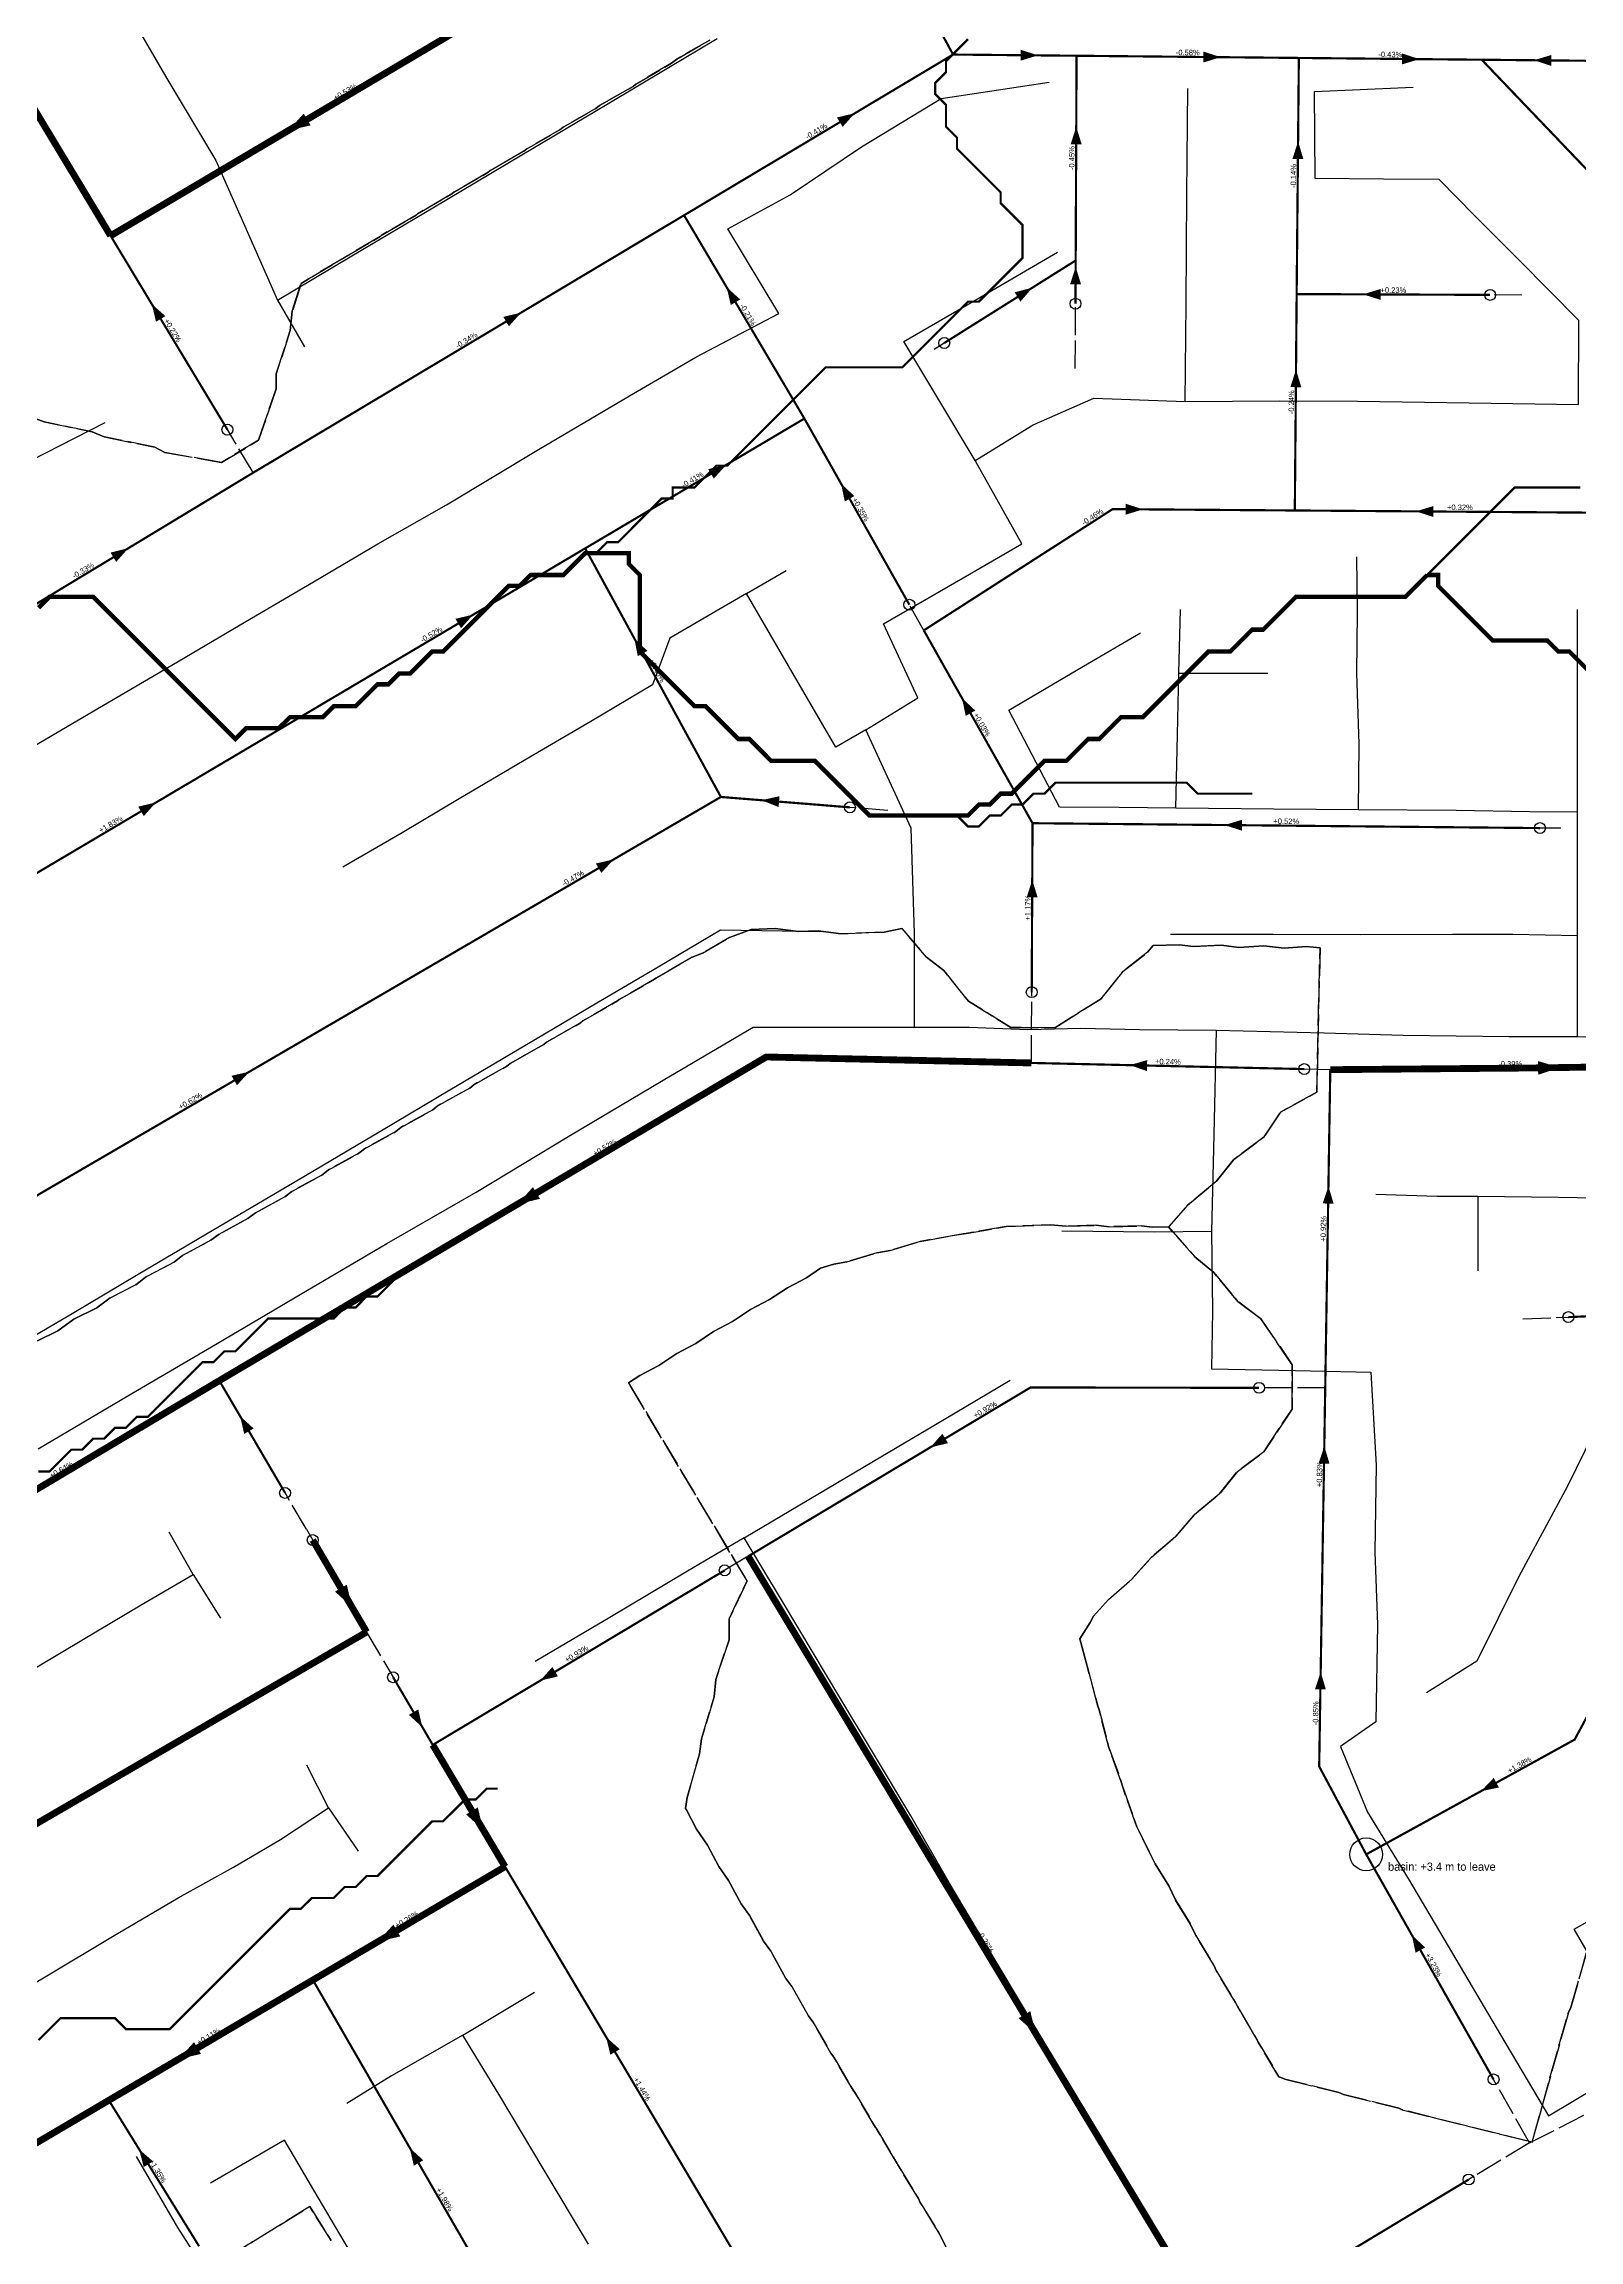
# Model space of a CAD drawing. Header units: metres. Extents: x 442821 to 452274, y 2561971 to 2571293.
# Drawn here: x 446321 to 446883, y 2566347 to 2567151 of the extents above; entities that cross this region are included whole.
import ezdxf
from ezdxf.enums import TextEntityAlignment as Align

# ---------------------------------------------------------------- set-up
doc = ezdxf.new("R2010")
doc.units = ezdxf.units.M
doc.header["$LTSCALE"] = 8
doc.linetypes.add('DASHDOT', pattern=[3.556, 2.54, -0.508, 0, -0.508])
doc.linetypes.add('DASHED', pattern=[1.524, 1.27, -0.254])
for name, color, linetype in [('A_ARROWS', 7, 'Continuous'), ('A_BASINS', 1, 'Continuous'), ('A_BRANCH', 7, 'Continuous'), ('A_BUILT_2006', 252, 'Continuous'), ('A_CATCHMENTS', 7, 'Continuous'), ('A_GRADIENT', 8, 'Continuous'), ('A_HEAD_GAP', 8, 'Continuous'), ('A_HEADS', 8, 'Continuous'), ('A_LATERAL', 7, 'Continuous'), ('A_STREAMS', 5, 'Continuous'), ('A_SUBMAIN', 7, 'Continuous')]:
    doc.layers.add(name, color=color, linetype=linetype)

msp = doc.modelspace()

# ---------------------------------------------------------------- linework, layer by layer
at = {"layer": 'A_ARROWS', "color": 2}
for points in [[(446685.09, 2567146.48), (446678.68, 2567144.54), (446678.71, 2567148.54)], [(446751.97, 2567145.82), (446745.55, 2567143.88), (446745.59, 2567147.88)], [(446824.65, 2567145.11), (446818.23, 2567143.17), (446818.27, 2567147.17)], [(446866.5, 2567144.7), (446872.92, 2567146.63), (446872.88, 2567142.63)], [(446618.06, 2567125.31), (446613.59, 2567120.31), (446611.54, 2567123.74)], [(446699.06, 2567120.37), (446701.03, 2567113.97), (446697.03, 2567113.98)], [(446780.22, 2567114.97), (446782.16, 2567108.56), (446778.16, 2567108.59)], [(446571.15, 2567061.64), (446576.13, 2567057.15), (446572.68, 2567055.12)], [(446698.85, 2567069.09), (446700.82, 2567062.68), (446696.82, 2567062.69)], [(446683.02, 2567061.47), (446678.66, 2567056.37), (446676.53, 2567059.76)], [(446804.02, 2567059.02), (446810.42, 2567060.99), (446810.41, 2567056.99)], [(446495.97, 2567052.34), (446491.5, 2567047.34), (446489.45, 2567050.77)], [(446779.46, 2567031.44), (446781.41, 2567025.03), (446777.41, 2567025.06)], [(446570.96, 2566996.59), (446566.47, 2566991.61), (446564.43, 2566995.05)], [(446612.99, 2566989.78), (446617.88, 2566985.19), (446614.39, 2566983.22)], [(446723.52, 2566980.33), (446717.11, 2566978.38), (446717.14, 2566982.38)], [(446823.33, 2566979.59), (446829.75, 2566981.54), (446829.72, 2566977.54)], [(446352.26, 2566966.11), (446347.82, 2566961.09), (446345.75, 2566964.51)], [(446478.46, 2566941.81), (446473.97, 2566936.82), (446471.93, 2566940.27)], [(446537.34, 2566933.17), (446542.16, 2566928.51), (446538.65, 2566926.6)], [(446657.23, 2566911.3), (446662.12, 2566906.7), (446658.63, 2566904.74)], [(446362.4, 2566873.07), (446357.91, 2566868.09), (446355.88, 2566871.53)], [(446583.94, 2566873.88), (446590.49, 2566875.36), (446590.16, 2566871.37)], [(446753.32, 2566864.79), (446759.74, 2566866.73), (446759.7, 2566862.73)], [(446529.83, 2566852.22), (446525.31, 2566847.27), (446523.3, 2566850.72)], [(446682.96, 2566844.73), (446684.93, 2566838.32), (446680.93, 2566838.34)], [(446396.54, 2566774.52), (446392.01, 2566769.57), (446390, 2566773.03)], [(446876.03, 2566776.04), (446868.07, 2566773.42), (446867.99, 2566778.42)], [(446791.32, 2566732.67), (446793.22, 2566726.24), (446789.22, 2566726.3)], [(446789.81, 2566637.5), (446791.71, 2566631.07), (446787.71, 2566631.14)], [(446788.49, 2566554.86), (446790.39, 2566548.43), (446786.39, 2566548.49)], [(446847.14, 2566511.21), (446851.78, 2566516.05), (446853.72, 2566512.55)], [(446821.81, 2566458.62), (446826.7, 2566454.03), (446823.22, 2566452.06)]]:
    msp.add_solid(points, dxfattribs=at)
at = {"layer": 'A_ARROWS', "color": 1}
for points in [[(446410.79, 2567118.96), (446416.4, 2567125.18), (446418.95, 2567120.88)], [(446360.8, 2567055.5), (446365.82, 2567051.05), (446362.39, 2567048.99)], [(446718.58, 2566776.92), (446725.02, 2566778.77), (446724.93, 2566774.77)], [(446494.68, 2566726.06), (446500.29, 2566732.29), (446502.84, 2566727.99)], [(446393.14, 2566648.47), (446398.1, 2566643.96), (446394.65, 2566641.94)], [(446434.07, 2566578.61), (446427.87, 2566584.25), (446432.18, 2566586.77)], [(446502.92, 2566551.65), (446507.39, 2566556.65), (446509.44, 2566553.22)], [(446459.84, 2566534.6), (446454.88, 2566539.12), (446458.33, 2566541.14)], [(446482.05, 2566497.1), (446475.82, 2566502.7), (446480.12, 2566505.26)], [(446443.59, 2566456.15), (446449.21, 2566462.37), (446451.75, 2566458.06)], [(446370.67, 2566413.15), (446376.29, 2566419.37), (446378.83, 2566415.06)], [(446527.05, 2566421.26), (446532.04, 2566416.78), (446528.6, 2566414.74)], [(446356.22, 2566380.12), (446361.29, 2566375.73), (446357.88, 2566373.63)], [(446455.23, 2566380.67), (446460.16, 2566376.13), (446456.69, 2566374.13)]]:
    msp.add_solid(points, dxfattribs=at)
at = {"layer": 'A_ARROWS', "color": 3}
for points in [[(446645.62, 2566637), (446650.09, 2566642), (446652.14, 2566638.57)], [(446684.22, 2566422.55), (446677.96, 2566428.11), (446682.24, 2566430.69)]]:
    msp.add_solid(points, dxfattribs=at)
at = {"layer": 'A_BASINS', "color": 1}
msp.add_circle((446805.15, 2566488.08), 6, dxfattribs=at)
at = {"layer": 'A_BRANCH', "color": 2, "linetype": 'DASHED', "const_width": 0.8}
for points in [[(446905.14, 2567144.32), (446847.41, 2567144.88)], [(446638, 2566945.42), (446599.6, 2567013.55)], [(446899.79, 2566979.03), (446779.03, 2566979.92)]]:
    msp.add_lwpolyline(points, dxfattribs=at)
at = {"layer": 'A_BRANCH', "color": 1, "linetype": 'DASHED', "const_width": 0.8}
for points in [[(446388.51, 2567009.5), (446345.77, 2567080.46)], [(446782.47, 2566775.48), (446682.65, 2566777.73)]]:
    msp.add_lwpolyline(points, dxfattribs=at)
at = {"layer": 'A_BRANCH', "color": 2, "const_width": 0.8}
for points in [[(446682.77, 2566803.62), (446683.06, 2566865.47)], [(446901.75, 2566567.76), (446881.39, 2566530.08), (446805.15, 2566488.08)], [(446851.73, 2566405.73), (446805.15, 2566488.08)]]:
    msp.add_lwpolyline(points, dxfattribs=at)
at = {"layer": 'A_BRANCH', "color": 1, "const_width": 0.8}
for points in [[(446409.6, 2566620.38), (446385.54, 2566661.45)], [(446570.45, 2566592.04), (446463.63, 2566528.15)], [(446449.12, 2566552.92), (446463.63, 2566528.15)], [(446587.62, 2566319.2), (446490.08, 2566483.57)], [(446378.13, 2566344.68), (446345.12, 2566398.08)]]:
    msp.add_lwpolyline(points, dxfattribs=at)
at = {"layer": 'A_BRANCH', "color": 3, "const_width": 0.8}
msp.add_lwpolyline([(446765.94, 2566658.82), (446682.32, 2566658.95), (446579.03, 2566597.17)], dxfattribs=at)
at = {"layer": 'A_BUILT_2006', "color": 252}
for points in [[(446350.7, 2567164.88), (446366.38, 2567138.05)], [(446549.32, 2567141.73), (446567.68, 2567152.66)], [(446366.38, 2567138.05), (446384.22, 2567107.97)], [(446527.39, 2567128.67), (446549.32, 2567141.73)], [(446649.64, 2567130.74), (446689.1, 2567136.73)], [(446739.58, 2567095.64), (446739.94, 2567134.36)], [(446786.19, 2567133.2), (446822.37, 2567134.84)], [(446496.23, 2567110.12), (446527.39, 2567128.67)], [(446620.54, 2567113.05), (446649.64, 2567130.74)], [(446786.47, 2567101.36), (446786.19, 2567133.2)], [(446463.7, 2567090.74), (446496.23, 2567110.12)], [(446594.45, 2567095.41), (446620.54, 2567113.05)], [(446384.22, 2567107.97), (446406.84, 2567056.89)], [(446571.64, 2567083.01), (446594.45, 2567095.41)], [(446739.29, 2567055.69), (446739.58, 2567095.64)], [(446811.53, 2567101.17), (446786.47, 2567101.36)], [(446831.83, 2567101.01), (446811.53, 2567101.17)], [(446844.84, 2567087.77), (446831.83, 2567101.01)], [(446434.06, 2567073.1), (446463.7, 2567090.74)], [(446861.07, 2567071.51), (446844.84, 2567087.77)], [(446590.2, 2567052.06), (446571.64, 2567083.01)], [(446406.84, 2567056.89), (446434.06, 2567073.1)], [(446663.73, 2567057.87), (446692.19, 2567074.43)], [(446882.94, 2567049.45), (446861.07, 2567071.51)], [(446406.84, 2567056.89), (446416.73, 2567039.76)], [(446636.03, 2567041.76), (446663.73, 2567057.87)], [(446738.89, 2567019.8), (446739.29, 2567055.69)], [(446559.83, 2567036.05), (446590.2, 2567052.06)], [(446882.83, 2567018.66), (446882.94, 2567049.45)], [(446648.78, 2567020.45), (446636.03, 2567041.76)], [(446535.67, 2567021.84), (446559.83, 2567036.05)], [(446502.26, 2567002.19), (446535.67, 2567021.84)], [(446662.09, 2566998.23), (446648.78, 2567020.45)], [(446683.3, 2567011.27), (446705.53, 2567020.99)], [(446705.53, 2567020.99), (446738.89, 2567019.8)], [(446738.89, 2567019.8), (446773.6, 2567020.1)], [(446773.6, 2567020.1), (446801.9, 2567019.92)], [(446801.9, 2567019.92), (446842.86, 2567019.29)], [(446842.86, 2567019.29), (446882.83, 2567018.66)], [(446311.15, 2566995.35), (446343.79, 2567012.15)], [(446662.09, 2566998.23), (446683.3, 2567011.27)], [(446468.67, 2566982), (446502.26, 2567002.19)], [(446679.19, 2566967.67), (446662.09, 2566998.23)], [(446443.54, 2566967.66), (446468.67, 2566982)], [(446419.94, 2566953.79), (446443.54, 2566967.66)], [(446657.73, 2566955.27), (446679.19, 2566967.67)], [(446578.45, 2566949.52), (446592.91, 2566957.95)], [(446801.93, 2566942.58), (446801.74, 2566963)], [(446395.22, 2566939.25), (446419.94, 2566953.79)], [(446578.45, 2566949.52), (446550.34, 2566933.13)], [(446596.01, 2566919.28), (446578.45, 2566949.52)], [(446628.51, 2566938.49), (446657.73, 2566955.27)], [(446736.64, 2566920.33), (446737.21, 2566943.71)], [(446801.69, 2566920.33), (446801.93, 2566942.58)], [(446882.5, 2566908.16), (446882.47, 2566943.72)], [(446368.14, 2566923.33), (446395.22, 2566939.25)], [(446550.34, 2566933.13), (446544.07, 2566916.05)], [(446641.16, 2566911.4), (446628.51, 2566938.49)], [(446701.74, 2566922.99), (446722.51, 2566935.2)], [(446343.19, 2566908.66), (446368.14, 2566923.33)], [(446611.08, 2566893.33), (446596.01, 2566919.28)], [(446674.34, 2566906.79), (446701.74, 2566922.99)], [(446736.14, 2566897.89), (446736.64, 2566920.33)], [(446736.64, 2566920.33), (446769.12, 2566920.33)], [(446802.6, 2566894.36), (446801.69, 2566920.33)], [(446544.07, 2566916.05), (446521.44, 2566902.74)], [(446622.13, 2566899.67), (446641.16, 2566911.4)], [(446313.94, 2566891.46), (446343.19, 2566908.66)], [(446521.44, 2566902.74), (446499.16, 2566889.63)], [(446692.96, 2566871.28), (446674.34, 2566906.79)], [(446882.47, 2566869.51), (446882.5, 2566908.16)], [(446622.13, 2566899.67), (446611.08, 2566893.33)], [(446638.69, 2566863.7), (446622.13, 2566899.67)], [(446735.52, 2566871), (446736.14, 2566897.89)], [(446802.36, 2566870.32), (446802.6, 2566894.36)], [(446499.16, 2566889.63), (446473.31, 2566874.43)], [(446473.31, 2566874.43), (446452.38, 2566861.91)], [(446714.79, 2566871.21), (446692.96, 2566871.28)], [(446735.52, 2566871), (446714.79, 2566871.21)], [(446771.35, 2566870.63), (446735.52, 2566871)], [(446802.36, 2566870.32), (446771.35, 2566870.63)], [(446838.1, 2566870.14), (446802.36, 2566870.32)], [(446865, 2566869.69), (446838.1, 2566870.14)], [(446882.47, 2566869.51), (446865, 2566869.69)], [(446882.47, 2566848.24), (446882.47, 2566869.51)], [(446452.38, 2566861.91), (446430.68, 2566849.34)], [(446639.94, 2566825.27), (446638.69, 2566863.7)], [(446882.48, 2566824.2), (446882.47, 2566848.24)], [(446546.04, 2566812.89), (446568.91, 2566826.41)], [(446568.91, 2566826.41), (446606.53, 2566825.81)], [(446639.94, 2566790.79), (446639.94, 2566825.27)], [(446771.11, 2566824.7), (446733.54, 2566824.76)], [(446803.06, 2566824.63), (446771.11, 2566824.7)], [(446836.74, 2566824.76), (446803.06, 2566824.63)], [(446858.79, 2566824.76), (446836.74, 2566824.76)], [(446882.48, 2566824.2), (446858.79, 2566824.76)], [(446882.47, 2566787.43), (446882.48, 2566824.2)], [(446523.71, 2566799.67), (446546.04, 2566812.89)], [(446495.29, 2566782.86), (446523.71, 2566799.67)], [(446547.91, 2566771.42), (446580.8, 2566790.79)], [(446580.8, 2566790.79), (446610.14, 2566790.85)], [(446610.14, 2566790.85), (446639.94, 2566790.79)], [(446639.94, 2566790.79), (446659.93, 2566790.79)], [(446659.93, 2566790.79), (446681.35, 2566789.97)], [(446681.35, 2566789.97), (446700.7, 2566790.5)], [(446700.7, 2566790.5), (446722.21, 2566790.02)], [(446722.21, 2566790.02), (446750.22, 2566789.74)], [(446750.22, 2566789.74), (446749.38, 2566751.4)], [(446750.22, 2566789.74), (446789.81, 2566788.7)], [(446789.81, 2566788.7), (446818.65, 2566787.89)], [(446469.91, 2566767.84), (446495.29, 2566782.86)], [(446818.65, 2566787.89), (446857.42, 2566787.43)], [(446857.42, 2566787.43), (446882.47, 2566787.43)], [(446882.47, 2566787.43), (446915.63, 2566786.09)], [(446444.92, 2566753.06), (446469.91, 2566767.84)], [(446513.36, 2566750.93), (446547.91, 2566771.42)], [(446417.07, 2566736.58), (446444.92, 2566753.06)], [(446479.5, 2566730.39), (446513.36, 2566750.93)], [(446749.38, 2566751.4), (446748.6, 2566716.05)], [(446388.32, 2566719.57), (446417.07, 2566736.58)], [(446446.78, 2566711.61), (446479.5, 2566730.39)], [(446831.09, 2566728.89), (446808.69, 2566729.55)], [(446846.04, 2566728.9), (446831.09, 2566728.89)], [(446846.04, 2566728.9), (446845.97, 2566701.7)], [(446875.38, 2566728.49), (446846.04, 2566728.9)], [(446896.08, 2566728.16), (446875.38, 2566728.49)], [(446355.89, 2566700.38), (446388.32, 2566719.57)], [(446727.75, 2566715.78), (446693.75, 2566716.2)], [(446748.6, 2566716.05), (446727.75, 2566715.78)], [(446748.6, 2566716.05), (446748.87, 2566687.05)], [(446415.76, 2566693.34), (446446.78, 2566711.61)], [(446331.66, 2566686.05), (446355.89, 2566700.38)], [(446384.81, 2566675.11), (446415.76, 2566693.34)], [(446308.69, 2566672.46), (446331.66, 2566686.05)], [(446748.87, 2566687.05), (446748.56, 2566665.74)], [(446352.12, 2566655.87), (446384.81, 2566675.11)], [(446650.83, 2566647.36), (446674.84, 2566661.58)], [(446748.56, 2566665.74), (446779.33, 2566665.13)], [(446779.33, 2566665.13), (446806.89, 2566664.59)], [(446806.89, 2566664.59), (446808.75, 2566630.57)], [(446319.24, 2566636.51), (446352.12, 2566655.87)], [(446894.54, 2566654.9), (446878.84, 2566622.89)], [(446621.54, 2566630), (446650.83, 2566647.36)], [(446601.2, 2566617.95), (446621.54, 2566630)], [(446808.75, 2566630.57), (446808.29, 2566598.72)], [(446878.84, 2566622.89), (446860.94, 2566589.79)], [(446577.54, 2566603.93), (446601.2, 2566617.95)], [(446376.03, 2566590.55), (446367.2, 2566605.98)], [(446577.54, 2566603.93), (446556.86, 2566591.68)], [(446591.19, 2566581.18), (446577.54, 2566603.93)], [(446808.29, 2566598.72), (446809.25, 2566572.17)], [(446356.96, 2566579.36), (446376.03, 2566590.55)], [(446376.03, 2566590.55), (446385.97, 2566574.48)], [(446556.86, 2566591.68), (446528.4, 2566574.81)], [(446860.94, 2566589.79), (446845.64, 2566558.82)], [(446335.24, 2566566.46), (446356.96, 2566579.36)], [(446603.15, 2566561.25), (446591.19, 2566581.18)], [(446528.4, 2566574.81), (446501.06, 2566558.61)], [(446809.25, 2566572.17), (446808.72, 2566536.54)], [(446303, 2566547.3), (446335.24, 2566566.46)], [(446612.23, 2566546.12), (446603.15, 2566561.25)], [(446845.64, 2566558.82), (446827.18, 2566547.25)], [(446624.52, 2566525.65), (446612.23, 2566546.12)], [(446808.72, 2566536.54), (446795.72, 2566527.57)], [(446638.58, 2566502.22), (446624.52, 2566525.65)], [(446795.72, 2566527.57), (446805.6, 2566503.47)], [(446425.52, 2566505.17), (446417.6, 2566520.77)], [(446407.91, 2566493.54), (446425.52, 2566505.17)], [(446425.52, 2566505.17), (446436.38, 2566489.27)], [(446652.62, 2566477.65), (446638.58, 2566502.22)], [(446805.6, 2566503.47), (446820.83, 2566478.61)], [(446390.7, 2566483.35), (446407.91, 2566493.54)], [(446370.46, 2566472.23), (446390.7, 2566483.35)], [(446665.6, 2566455.76), (446652.62, 2566477.65)], [(446820.83, 2566478.61), (446837.89, 2566449.76)], [(446346.49, 2566457.99), (446370.46, 2566472.23)], [(446881.25, 2566460.68), (446902.56, 2566472.8)], [(446892.47, 2566441.44), (446881.25, 2566460.68)], [(446321.79, 2566443.31), (446346.49, 2566457.99)], [(446683.18, 2566426.26), (446665.6, 2566455.76)], [(446288.04, 2566423.23), (446321.79, 2566443.31)], [(446837.89, 2566449.76), (446854.33, 2566421.98)], [(446474.58, 2566421.92), (446500.82, 2566437.6)], [(446474.58, 2566421.92), (446448.5, 2566407.06)], [(446488.18, 2566399.73), (446474.58, 2566421.92)], [(446702.93, 2566393.03), (446683.18, 2566426.26)], [(446854.33, 2566421.98), (446871.81, 2566392.43)], [(446448.5, 2566407.06), (446432.25, 2566396.93)], [(446871.81, 2566392.43), (446890.65, 2566403.62)], [(446504.08, 2566373.17), (446488.18, 2566399.73)], [(446720.32, 2566363.48), (446702.93, 2566393.03)], [(446409.33, 2566383.49), (446382.35, 2566367.69)], [(446420.09, 2566365.23), (446409.33, 2566383.49)], [(446370.37, 2566351.55), (446355.27, 2566377.45)], [(446520.65, 2566345.47), (446504.08, 2566373.17)], [(446432.79, 2566343.68), (446420.09, 2566365.23)], [(446753.72, 2566307.7), (446720.32, 2566363.48)], [(446385.09, 2566328.46), (446370.37, 2566351.55)]]:
    msp.add_lwpolyline(points, dxfattribs=at)
at = {"layer": 'A_CATCHMENTS', "color": 2, "linetype": 'DASHED'}
for points in [[(446316.19, 2567014.29), (446321.46, 2567012.37), (446339.02, 2567008.7), (446343.45, 2567006.84), (446361.92, 2567003.15), (446365.55, 2567001.14), (446386.4, 2566997.51), (446399.83, 2567005.6), (446406.39, 2567024.44), (446406.39, 2567029.94), (446411.47, 2567045.76), (446412.25, 2567052.81), (446415.44, 2567063.03), (446418.05, 2567064.58), (446418.14, 2567064.66), (446431.2, 2567072.39), (446431.45, 2567072.59), (446444.36, 2567080.2), (446444.76, 2567080.52), (446457.52, 2567088.01), (446458.07, 2567088.45), (446470.67, 2567095.82), (446471.38, 2567096.39), (446483.83, 2567103.63), (446484.68, 2567104.32), (446496.98, 2567111.44), (446497.99, 2567112.25), (446510.14, 2567119.25), (446511.3, 2567120.18), (446523.3, 2567127.06), (446524.61, 2567128.11), (446536.92, 2567135.14), (446537.96, 2567135.98), (446550.96, 2567143.57), (446552.88, 2567145.14), (446564.99, 2567152.03)], [(446885.77, 2566452.16), (446880.02, 2566432), (446879.1, 2566430.27), (446865.82, 2566382.78), (446818.25, 2566394.59), (446817.07, 2566395.18), (446796.81, 2566400.23), (446795.18, 2566400.91), (446775.39, 2566405.86), (446773.3, 2566406.65), (446773.15, 2566406.69), (446765.66, 2566419.4), (446765.28, 2566420.23), (446758.03, 2566432.39), (446757.36, 2566433.86), (446750.41, 2566445.39), (446749.43, 2566447.49), (446742.79, 2566458.39), (446740.76, 2566462.71), (446735.33, 2566471.48), (446732.88, 2566476.61), (446727.88, 2566484.58), (446721.26, 2566498.18), (446716.05, 2566512.63), (446715.55, 2566514.63), (446710.98, 2566527.17), (446707.44, 2566540.96), (446706.94, 2566542.32), (446703.07, 2566557.01), (446702.9, 2566557.47), (446700.34, 2566566.98), (446704.15, 2566572.97), (446705.32, 2566575.27), (446710.9, 2566581.3), (446719.29, 2566588.71), (446726.62, 2566596.84), (446735.32, 2566604.34), (446742.33, 2566612.45), (446751.36, 2566619.89), (446758.05, 2566628.21), (446767.69, 2566635.44), (446778.03, 2566651.07), (446778.06, 2566667.3), (446766.64, 2566684.12), (446758.15, 2566690.44), (446749.44, 2566701.04), (446742.48, 2566706.72), (446732.76, 2566717.72), (446733.02, 2566717.95), (446739.74, 2566725.63), (446750.25, 2566734.32), (446756.76, 2566742.35), (446767.77, 2566750.68), (446773.79, 2566759.74), (446787.05, 2566767.02), (446788.24, 2566819.82), (446783.19, 2566820.32), (446775.15, 2566819.73), (446767.72, 2566820.57), (446758.51, 2566820.01), (446752.25, 2566820.8), (446741.87, 2566820.3), (446736.78, 2566821.01), (446727.21, 2566820.68), (446725.18, 2566818.3), (446716.14, 2566811.19), (446708.15, 2566801.25), (446691.26, 2566790.63), (446675.09, 2566790.71), (446659.61, 2566800.29), (446650.66, 2566811.5), (446644.28, 2566816.45), (446635.3, 2566826.99), (446628.79, 2566825.63), (446613.08, 2566825.01), (446604.68, 2566826.11), (446597.4, 2566825.82), (446588.91, 2566826.92), (446580.09, 2566826.57), (446572.24, 2566823.63), (446562.36, 2566817.9), (446558.54, 2566816.48), (446545.2, 2566808.72), (446544.77, 2566808.37), (446531.88, 2566800.92), (446531.25, 2566800.4), (446518.56, 2566793.12), (446517.73, 2566792.43), (446505.24, 2566785.31), (446504.21, 2566784.47), (446491.92, 2566777.51), (446490.69, 2566776.5), (446478.61, 2566769.71), (446477.16, 2566768.54), (446465.3, 2566761.91), (446463.64, 2566760.57), (446452, 2566754.11), (446450.12, 2566752.61), (446438.69, 2566746.32), (446436.59, 2566744.65), (446425.39, 2566738.52), (446423.07, 2566736.69), (446412.08, 2566730.72), (446409.54, 2566728.73), (446398.78, 2566722.92), (446396.02, 2566720.76), (446385.48, 2566715.12), (446382.49, 2566712.81), (446372.18, 2566707.32), (446368.97, 2566704.85), (446358.87, 2566699.51), (446354.99, 2566696.54), (446345.57, 2566691.72), (446340.7, 2566688.09), (446332.27, 2566683.91), (446326.41, 2566679.66), (446318.98, 2566676.08)]]:
    msp.add_lwpolyline(points, dxfattribs=at)
at = {"layer": 'A_CATCHMENTS', "color": 1, "linetype": 'DASHED'}
for points in [[(446564.99, 2567152.03), (446552.88, 2567145.14), (446550.96, 2567143.57), (446537.96, 2567135.98), (446536.92, 2567135.14), (446524.61, 2567128.11), (446523.3, 2567127.06), (446511.3, 2567120.18), (446510.14, 2567119.25), (446497.99, 2567112.25), (446496.98, 2567111.44), (446484.68, 2567104.32), (446483.83, 2567103.63), (446471.38, 2567096.39), (446470.67, 2567095.82), (446458.07, 2567088.45), (446457.52, 2567088.01), (446444.76, 2567080.52), (446444.36, 2567080.2), (446431.45, 2567072.59), (446431.2, 2567072.39), (446418.14, 2567064.66), (446418.05, 2567064.58), (446415.44, 2567063.03), (446412.25, 2567052.81), (446411.47, 2567045.76), (446406.39, 2567029.94), (446406.39, 2567024.44), (446399.83, 2567005.6), (446386.4, 2566997.51), (446365.55, 2567001.14), (446361.92, 2567003.15), (446343.45, 2567006.84), (446339.02, 2567008.7), (446321.46, 2567012.37), (446316.19, 2567014.29)], [(446318.98, 2566676.08), (446326.41, 2566679.66), (446332.27, 2566683.91), (446340.7, 2566688.09), (446345.57, 2566691.72), (446354.99, 2566696.54), (446358.87, 2566699.51), (446368.97, 2566704.85), (446372.18, 2566707.32), (446382.49, 2566712.81), (446385.48, 2566715.12), (446396.02, 2566720.76), (446398.78, 2566722.92), (446409.54, 2566728.73), (446412.08, 2566730.72), (446423.07, 2566736.69), (446425.39, 2566738.52), (446436.59, 2566744.65), (446438.69, 2566746.32), (446450.12, 2566752.61), (446452, 2566754.11), (446463.64, 2566760.57), (446465.3, 2566761.91), (446477.16, 2566768.54), (446478.61, 2566769.71), (446490.69, 2566776.5), (446491.92, 2566777.51), (446504.21, 2566784.47), (446505.24, 2566785.31), (446517.73, 2566792.43), (446518.56, 2566793.12), (446531.25, 2566800.4), (446531.88, 2566800.92), (446544.77, 2566808.37), (446545.2, 2566808.72), (446558.54, 2566816.48), (446562.36, 2566817.9), (446572.24, 2566823.63), (446580.09, 2566826.57), (446588.91, 2566826.92), (446597.4, 2566825.82), (446604.68, 2566826.11), (446613.08, 2566825.01), (446628.79, 2566825.63), (446635.3, 2566826.99), (446644.28, 2566816.45), (446650.66, 2566811.5), (446659.61, 2566800.29), (446675.09, 2566790.71), (446691.26, 2566790.63), (446708.15, 2566801.25), (446716.14, 2566811.19), (446725.18, 2566818.3), (446727.21, 2566820.68), (446736.78, 2566821.01), (446741.87, 2566820.3), (446752.25, 2566820.8), (446758.51, 2566820.01), (446767.72, 2566820.57), (446775.15, 2566819.73), (446783.19, 2566820.32), (446788.24, 2566819.82), (446787.05, 2566767.02), (446773.79, 2566759.74), (446767.77, 2566750.68), (446756.76, 2566742.35), (446750.25, 2566734.32), (446739.74, 2566725.63), (446733.02, 2566717.95), (446732.76, 2566717.72), (446726.81, 2566717.62), (446722.92, 2566718.07), (446711.12, 2566717.78), (446706.28, 2566718.3), (446695.43, 2566717.95), (446689.64, 2566718.52), (446673.45, 2566717.86), (446658, 2566715.2), (446657.69, 2566715.18), (446641.93, 2566712.4), (446630.93, 2566709.09), (446626.14, 2566708.22), (446615.14, 2566704.93), (446610.35, 2566704.04), (446605.51, 2566702.6), (446600.32, 2566699.14), (446593.37, 2566695.47), (446586.83, 2566691.12), (446579.89, 2566687.45), (446573.35, 2566683.09), (446566.4, 2566679.42), (446559.87, 2566675.07), (446552.91, 2566671.4), (446546.38, 2566667.05), (446539.43, 2566663.37), (446535.27, 2566660.6), (446578.62, 2566588.13), (446572.02, 2566574.25), (446572.08, 2566566.6), (446567.16, 2566552.07), (446566.57, 2566545.7), (446561.98, 2566530.42), (446561.24, 2566524.9), (446556.72, 2566508.9), (446556.09, 2566504.87), (446556.41, 2566504.4), (446560.11, 2566497.34), (446564.14, 2566491.47), (446568.29, 2566483.68), (446571.86, 2566478.53), (446576.47, 2566470.01), (446579.58, 2566465.6), (446584.66, 2566456.35), (446587.29, 2566452.66), (446592.85, 2566442.69), (446595, 2566439.71), (446601.05, 2566429.03), (446602.71, 2566426.77), (446609.25, 2566415.38), (446610.41, 2566413.82), (446617.46, 2566401.73), (446618.1, 2566400.87), (446625.67, 2566388.08), (446625.8, 2566387.91), (446633.55, 2566374.99), (446633.82, 2566374.4), (446641.32, 2566362.09), (446641.96, 2566360.71), (446649.08, 2566349.18), (446651.41, 2566344.26)], [(446426.43, 2566346.81), (446418.61, 2566359.19), (446376.36, 2566333.07)]]:
    msp.add_lwpolyline(points, dxfattribs=at)
at = {"layer": 'A_CATCHMENTS', "color": 3, "linetype": 'DASHED'}
for points in [[(446651.41, 2566344.26), (446649.08, 2566349.18), (446641.96, 2566360.71), (446641.32, 2566362.09), (446633.82, 2566374.4), (446633.55, 2566374.99), (446625.8, 2566387.91), (446625.67, 2566388.08), (446618.1, 2566400.87), (446617.46, 2566401.73), (446610.41, 2566413.82), (446609.25, 2566415.38), (446602.71, 2566426.77), (446601.05, 2566429.03), (446595, 2566439.71), (446592.85, 2566442.69), (446587.29, 2566452.66), (446584.66, 2566456.35), (446579.58, 2566465.6), (446576.47, 2566470.01), (446571.86, 2566478.53), (446568.29, 2566483.68), (446564.14, 2566491.47), (446560.11, 2566497.34), (446556.41, 2566504.4), (446556.09, 2566504.87), (446556.72, 2566508.9), (446561.24, 2566524.9), (446561.98, 2566530.42), (446566.57, 2566545.7), (446567.16, 2566552.07), (446572.08, 2566566.6), (446572.02, 2566574.25), (446578.62, 2566588.13), (446535.27, 2566660.6), (446539.43, 2566663.37), (446546.38, 2566667.05), (446552.91, 2566671.4), (446559.87, 2566675.07), (446566.4, 2566679.42), (446573.35, 2566683.09), (446579.89, 2566687.45), (446586.83, 2566691.12), (446593.37, 2566695.47), (446600.32, 2566699.14), (446605.51, 2566702.6), (446610.35, 2566704.04), (446615.14, 2566704.93), (446626.14, 2566708.22), (446630.93, 2566709.09), (446641.93, 2566712.4), (446657.69, 2566715.18), (446658, 2566715.2), (446673.45, 2566717.86), (446689.64, 2566718.52), (446695.43, 2566717.95), (446706.28, 2566718.3), (446711.12, 2566717.78), (446722.92, 2566718.07), (446726.81, 2566717.62), (446732.76, 2566717.72), (446742.48, 2566706.72), (446749.44, 2566701.04), (446758.15, 2566690.44), (446766.64, 2566684.12), (446778.06, 2566667.3), (446778.03, 2566651.07), (446767.69, 2566635.44), (446758.05, 2566628.21), (446751.36, 2566619.89), (446742.33, 2566612.45), (446735.32, 2566604.34), (446726.62, 2566596.84), (446719.29, 2566588.71), (446710.9, 2566581.3), (446705.32, 2566575.27), (446704.15, 2566572.97), (446700.34, 2566566.98), (446702.9, 2566557.47), (446703.07, 2566557.01), (446706.94, 2566542.32), (446707.44, 2566540.96), (446710.98, 2566527.17), (446715.55, 2566514.63), (446716.05, 2566512.63), (446721.26, 2566498.18), (446727.88, 2566484.58), (446732.88, 2566476.61), (446735.33, 2566471.48), (446740.76, 2566462.71), (446742.79, 2566458.39), (446749.43, 2566447.49), (446750.41, 2566445.39), (446757.36, 2566433.86), (446758.03, 2566432.39), (446765.28, 2566420.23), (446765.66, 2566419.4), (446773.15, 2566406.69), (446773.3, 2566406.65), (446775.39, 2566405.86), (446795.18, 2566400.91), (446796.81, 2566400.23), (446817.07, 2566395.18), (446818.25, 2566394.59), (446865.82, 2566382.78), (446879.1, 2566430.27), (446880.02, 2566432), (446885.77, 2566452.16)], [(446376.36, 2566333.07), (446418.61, 2566359.19), (446426.43, 2566346.81)]]:
    msp.add_lwpolyline(points, dxfattribs=at)
at = {"layer": 'A_HEAD_GAP', "color": 8, "linetype": 'DASHED'}
for points in [[(446698.7, 2567031.94), (446698.79, 2567055.58)], [(446862.1, 2567058.77), (446850.49, 2567058.82)], [(446647.1, 2567038.91), (446650.78, 2567041.22)], [(446397.98, 2566993.77), (446388.51, 2567009.5)], [(446643.28, 2566936.04), (446638, 2566945.42)], [(446630.1, 2566870.15), (446616.25, 2566871.27)], [(446876.37, 2566863.6), (446868.7, 2566863.68)], [(446682.65, 2566777.73), (446682.77, 2566803.62)], [(446792, 2566775.26), (446782.47, 2566775.48)], [(446862.49, 2566684.02), (446879.13, 2566684.71)], [(446790.15, 2566658.78), (446765.94, 2566658.82)], [(446417.38, 2566607.09), (446409.6, 2566620.38)], [(446417.38, 2566607.09), (446419.71, 2566603.12)], [(446579.03, 2566597.17), (446570.45, 2566592.04)], [(446439.43, 2566569.45), (446449.12, 2566552.92)], [(446864.89, 2566382.49), (446851.73, 2566405.73)], [(446864.89, 2566382.49), (446889.76, 2566395.1)], [(446864.89, 2566382.49), (446842.64, 2566369.08)]]:
    msp.add_lwpolyline(points, dxfattribs=at)
at = {"layer": 'A_HEADS', "color": 2}
for centre in [(446698.79, 2567055.58), (446850.49, 2567058.82), (446650.78, 2567041.22), (446638, 2566945.42), (446616.25, 2566871.27), (446868.7, 2566863.68), (446682.77, 2566803.62), (446879.13, 2566684.71), (446851.73, 2566405.73)]:
    msp.add_circle(centre, 2, dxfattribs=at)
at = {"layer": 'A_HEADS', "color": 1}
for centre in [(446388.51, 2567009.5), (446782.47, 2566775.48), (446409.6, 2566620.38), (446419.71, 2566603.12), (446570.45, 2566592.04), (446449.12, 2566552.92)]:
    msp.add_circle(centre, 2, dxfattribs=at)
at = {"layer": 'A_HEADS', "color": 3}
for centre in [(446765.94, 2566658.82), (446842.64, 2566369.08)]:
    msp.add_circle(centre, 2, dxfattribs=at)
at = {"layer": 'A_LATERAL', "color": 2, "linetype": 'DASHED', "const_width": 0.8}
for points in [[(446629.47, 2567222.34), (446628.69, 2567193.66), (446653.99, 2567146.78)], [(446698.79, 2567055.58), (446698.86, 2567071.42)], [(446850.49, 2567058.82), (446779.7, 2567059.12)], [(446569.05, 2566875.08), (446519.39, 2566966.05)], [(446683.06, 2566865.47), (446643.28, 2566936.04)], [(446616.25, 2566871.27), (446569.05, 2566875.08)]]:
    msp.add_lwpolyline(points, dxfattribs=at)
at = {"layer": 'A_LATERAL', "color": 2, "linetype": 'DASHDOT', "const_width": 0.8}
for points in [[(446555.58, 2567087.96), (446653.99, 2567146.78)], [(446653.99, 2567146.78), (446699.17, 2567146.34)], [(446698.86, 2567071.42), (446699.17, 2567146.34)], [(446699.17, 2567146.34), (446780.5, 2567145.54)], [(446779.7, 2567059.12), (446780.5, 2567145.54)], [(446780.5, 2567145.54), (446847.41, 2567144.88)], [(446847.41, 2567144.88), (446926.22, 2567062.44)], [(446397.98, 2566993.77), (446555.58, 2567087.96)], [(446599.6, 2567013.55), (446555.58, 2567087.96)], [(446650.78, 2567041.22), (446698.86, 2567071.42)], [(446779.03, 2566979.92), (446779.7, 2567059.12)], [(446519.39, 2566966.05), (446599.6, 2567013.55)], [(446275.11, 2566919.44), (446397.98, 2566993.77)], [(446643.28, 2566936.04), (446712.36, 2566980.41), (446779.03, 2566979.92)], [(446408.46, 2566900.34), (446519.39, 2566966.05)], [(446462.36, 2566812.89), (446569.05, 2566875.08)], [(446879.13, 2566684.71), (446887.02, 2566685.04), (446945.08, 2566659.59)], [(446805.15, 2566488.08), (446787.94, 2566520.26), (446789.14, 2566595.58)]]:
    msp.add_lwpolyline(points, dxfattribs=at)
at = {"layer": 'A_LATERAL', "color": 2, "const_width": 0.8}
for points in [[(446284.72, 2566827.06), (446408.46, 2566900.34)], [(446868.7, 2566863.68), (446683.06, 2566865.47)], [(446289.16, 2566711.93), (446462.36, 2566812.89)], [(446790.15, 2566658.78), (446792, 2566775.26)], [(446789.14, 2566595.58), (446790.15, 2566658.78)]]:
    msp.add_lwpolyline(points, dxfattribs=at)
at = {"layer": 'A_LATERAL', "color": 1, "const_width": 0.8}
msp.add_lwpolyline([(446513.42, 2566279.86), (446419.77, 2566442.1)], dxfattribs=at)
at = {"layer": 'A_LATERAL', "color": 3, "const_width": 0.8}
msp.add_lwpolyline([(446842.64, 2566369.08), (446750.05, 2566313.27)], dxfattribs=at)
at = {"layer": 'A_STREAMS', "color": 5}
for points, const_width in [([(446659.43, 2567152.38), (446655.43, 2567148.38), (446651.43, 2567144.37), (446651.43, 2567140.37), (446647.43, 2567136.37), (446647.43, 2567132.37), (446651.43, 2567128.37), (446651.43, 2567124.37), (446651.43, 2567120.37), (446655.43, 2567116.36), (446655.43, 2567112.36), (446659.43, 2567108.36), (446663.43, 2567104.36), (446667.43, 2567100.36), (446671.43, 2567096.36), (446671.43, 2567092.36), (446675.43, 2567088.35), (446679.43, 2567084.35), (446679.43, 2567080.35), (446679.43, 2567076.35), (446679.43, 2567072.35), (446675.43, 2567068.35), (446671.43, 2567064.35), (446667.43, 2567060.34), (446663.43, 2567056.34), (446659.43, 2567056.34), (446655.43, 2567052.34), (446651.43, 2567048.34), (446647.43, 2567044.34), (446643.43, 2567040.34), (446639.43, 2567036.34), (446635.43, 2567032.33), (446631.42, 2567032.33), (446627.42, 2567032.33), (446623.42, 2567032.33), (446619.42, 2567032.33), (446615.42, 2567032.33), (446611.42, 2567032.33), (446607.42, 2567032.33), (446603.42, 2567028.33), (446599.42, 2567024.33), (446595.42, 2567020.33), (446591.42, 2567016.33), (446587.42, 2567012.33), (446583.42, 2567008.33), (446579.42, 2567004.32), (446575.42, 2567000.32), (446571.42, 2566996.32), (446567.42, 2566996.32), (446563.42, 2566992.32), (446559.41, 2566988.32), (446555.41, 2566988.32), (446551.41, 2566988.32), (446551.41, 2566984.32), (446547.41, 2566984.32), (446543.41, 2566980.32), (446539.41, 2566976.32), (446535.41, 2566972.31), (446531.41, 2566968.31), (446527.41, 2566968.31), (446523.41, 2566964.31)], 0.8), ([(446883.46, 2566988.32), (446879.46, 2566988.32), (446875.46, 2566988.32), (446871.46, 2566988.32), (446867.46, 2566988.32), (446863.46, 2566988.32), (446859.46, 2566988.32), (446855.46, 2566984.32), (446851.46, 2566980.32), (446847.45, 2566976.32), (446843.45, 2566972.31), (446839.45, 2566968.31), (446835.45, 2566964.31), (446831.45, 2566960.31), (446827.45, 2566956.31)], 0.8), ([(446523.41, 2566964.31), (446519.41, 2566964.31), (446515.41, 2566960.31), (446511.41, 2566956.31), (446507.41, 2566956.31), (446503.41, 2566956.31), (446499.41, 2566956.31), (446495.41, 2566952.31), (446491.41, 2566952.31), (446487.4, 2566948.31), (446483.4, 2566944.3), (446479.4, 2566940.3), (446475.4, 2566936.3), (446471.4, 2566932.3), (446467.4, 2566928.3), (446463.4, 2566928.3), (446459.4, 2566924.3), (446455.4, 2566920.3), (446451.4, 2566920.3), (446447.4, 2566916.29), (446443.4, 2566916.29), (446439.4, 2566912.29), (446435.4, 2566908.29), (446431.4, 2566908.29), (446427.4, 2566908.29), (446423.4, 2566904.29), (446419.4, 2566904.29), (446415.4, 2566904.29), (446411.39, 2566904.29), (446407.39, 2566900.29), (446403.39, 2566900.29), (446399.39, 2566900.29), (446395.39, 2566900.29), (446391.39, 2566896.29), (446387.39, 2566900.29), (446383.39, 2566904.29), (446379.39, 2566908.29), (446375.39, 2566912.29), (446371.39, 2566916.29), (446367.39, 2566920.3), (446363.39, 2566924.3), (446359.39, 2566928.3), (446355.39, 2566932.3), (446351.39, 2566936.3), (446347.39, 2566940.3), (446343.39, 2566944.3), (446339.38, 2566948.31), (446335.38, 2566948.31), (446331.38, 2566948.31), (446327.38, 2566948.31), (446323.38, 2566948.31), (446319.38, 2566944.3)], 1.6), ([(446655.43, 2566868.28), (446651.43, 2566868.28), (446647.43, 2566868.28), (446643.43, 2566868.28), (446639.43, 2566868.28), (446635.43, 2566868.28), (446631.42, 2566868.28), (446627.42, 2566868.28), (446623.42, 2566868.28), (446619.42, 2566872.28), (446615.42, 2566876.28), (446611.42, 2566880.28), (446607.42, 2566884.28), (446603.42, 2566888.28), (446599.42, 2566888.28), (446595.42, 2566888.28), (446591.42, 2566888.28), (446587.42, 2566888.28), (446583.42, 2566892.29), (446579.42, 2566896.29), (446575.42, 2566896.29), (446571.42, 2566900.29), (446567.42, 2566904.29), (446563.42, 2566908.29), (446559.41, 2566908.29), (446555.41, 2566912.29), (446551.41, 2566916.29), (446547.41, 2566920.3), (446543.41, 2566924.3), (446539.41, 2566928.3), (446539.41, 2566932.3), (446539.41, 2566936.3), (446539.41, 2566940.3), (446539.41, 2566944.3), (446539.41, 2566948.31), (446539.41, 2566952.31), (446539.41, 2566956.31), (446535.41, 2566960.31), (446535.41, 2566964.31), (446531.41, 2566964.31), (446527.41, 2566964.31), (446523.41, 2566964.31)], 1.6), ([(446827.45, 2566956.31), (446823.45, 2566952.31), (446819.45, 2566948.31), (446815.45, 2566948.31), (446811.45, 2566948.31), (446807.45, 2566948.31), (446803.45, 2566948.31), (446799.45, 2566948.31), (446795.45, 2566948.31), (446791.45, 2566948.31), (446787.45, 2566948.31), (446783.45, 2566948.31), (446779.45, 2566948.31), (446775.44, 2566944.3), (446771.44, 2566940.3), (446767.44, 2566936.3), (446763.44, 2566936.3), (446759.44, 2566932.3), (446755.44, 2566928.3), (446751.44, 2566928.3), (446747.44, 2566928.3), (446743.44, 2566924.3), (446739.44, 2566920.3), (446735.44, 2566916.29), (446731.44, 2566912.29), (446727.44, 2566908.29), (446723.44, 2566904.29), (446719.44, 2566904.29), (446715.44, 2566904.29), (446711.44, 2566900.29), (446707.44, 2566896.29), (446703.43, 2566896.29), (446699.43, 2566892.29), (446695.43, 2566888.28), (446691.43, 2566888.28), (446687.43, 2566888.28), (446683.43, 2566884.28), (446679.43, 2566880.28), (446675.43, 2566876.28), (446671.43, 2566876.28), (446667.43, 2566872.28), (446663.43, 2566872.28), (446659.43, 2566868.28), (446655.43, 2566868.28)], 1.6), ([(446887.46, 2566920.3), (446883.46, 2566924.3), (446879.46, 2566928.3), (446875.46, 2566928.3), (446871.46, 2566932.3), (446867.46, 2566932.3), (446863.46, 2566932.3), (446859.46, 2566932.3), (446855.46, 2566932.3), (446851.46, 2566932.3), (446847.45, 2566936.3), (446843.45, 2566940.3), (446839.45, 2566944.3), (446835.45, 2566948.31), (446831.45, 2566952.31), (446831.45, 2566956.31), (446827.45, 2566956.31)], 1.6), ([(446763.44, 2566876.28), (446759.44, 2566876.28), (446755.44, 2566876.28), (446751.44, 2566876.28), (446747.44, 2566876.28), (446743.44, 2566876.28), (446739.44, 2566880.28), (446735.44, 2566880.28), (446731.44, 2566880.28), (446727.44, 2566880.28), (446723.44, 2566880.28), (446719.44, 2566880.28), (446715.44, 2566880.28), (446711.44, 2566880.28), (446707.44, 2566880.28), (446703.43, 2566880.28), (446699.43, 2566880.28), (446695.43, 2566880.28), (446691.43, 2566880.28), (446687.43, 2566876.28), (446683.43, 2566876.28), (446679.43, 2566872.28), (446675.43, 2566872.28), (446671.43, 2566868.28), (446667.43, 2566868.28), (446663.43, 2566864.28), (446659.43, 2566864.28), (446655.43, 2566868.28)], 0.8), ([(446451.4, 2566700.22), (446447.4, 2566696.22), (446443.4, 2566692.22), (446439.4, 2566692.22), (446435.4, 2566688.21), (446431.4, 2566688.21), (446427.4, 2566684.21), (446423.4, 2566684.21), (446419.4, 2566684.21), (446415.4, 2566684.21), (446411.39, 2566684.21), (446407.39, 2566684.21), (446403.39, 2566684.21), (446399.39, 2566680.21), (446395.39, 2566676.21), (446391.39, 2566672.21), (446387.39, 2566672.21), (446383.39, 2566668.21), (446379.39, 2566668.21), (446375.39, 2566664.21), (446371.39, 2566660.2), (446367.39, 2566656.2), (446363.39, 2566652.2), (446359.39, 2566648.2), (446355.39, 2566648.2), (446351.39, 2566644.2), (446347.39, 2566644.2), (446343.39, 2566640.2), (446339.38, 2566640.2), (446335.38, 2566636.2), (446331.38, 2566636.2), (446327.38, 2566632.2), (446323.38, 2566628.19), (446319.38, 2566628.19)], 0.8), ([(446487.4, 2566512.15), (446483.4, 2566512.15), (446479.4, 2566508.15), (446475.4, 2566508.15), (446471.4, 2566504.15), (446467.4, 2566500.15), (446463.4, 2566500.15), (446459.4, 2566496.15), (446455.4, 2566492.15), (446451.4, 2566488.14), (446447.4, 2566484.14), (446443.4, 2566480.14), (446439.4, 2566480.14), (446435.4, 2566476.14), (446431.4, 2566476.14), (446427.4, 2566472.14), (446423.4, 2566472.14), (446419.4, 2566472.14), (446415.4, 2566468.14), (446411.39, 2566468.14), (446407.39, 2566464.14), (446403.39, 2566460.14), (446399.39, 2566456.13), (446395.39, 2566452.13), (446391.39, 2566448.13), (446387.39, 2566444.13), (446383.39, 2566440.13), (446379.39, 2566436.13), (446375.39, 2566432.13), (446371.39, 2566428.12), (446367.39, 2566424.12), (446363.39, 2566424.12), (446359.39, 2566424.12), (446355.39, 2566424.12), (446351.39, 2566424.12), (446347.39, 2566428.12), (446343.39, 2566428.12), (446339.38, 2566428.12), (446335.38, 2566428.12), (446331.38, 2566428.12), (446327.38, 2566428.12), (446323.38, 2566424.12), (446319.38, 2566420.12)], 0.8)]:
    msp.add_lwpolyline(points, dxfattribs=dict(at, const_width=const_width))
at = {"layer": 'A_SUBMAIN', "color": 1, "linetype": 'DASHED', "const_width": 2.5}
for points in [[(446345.77, 2567080.46), (446269.76, 2567206.64)], [(446463.63, 2566528.15), (446490.08, 2566483.57)], [(446490.08, 2566483.57), (446419.77, 2566442.1)], [(446419.77, 2566442.1), (446345.12, 2566398.08)]]:
    msp.add_lwpolyline(points, dxfattribs=at)
at = {"layer": 'A_SUBMAIN', "color": 1, "const_width": 2.5}
for points in [[(446519.09, 2567183.07), (446345.77, 2567080.46)], [(446682.65, 2566777.73), (446585.64, 2566779.91), (446385.54, 2566661.45)], [(446385.54, 2566661.45), (446271.48, 2566593.52)], [(446419.71, 2566603.12), (446439.43, 2566569.45)], [(446439.43, 2566569.45), (446191.06, 2566425.24)]]:
    msp.add_lwpolyline(points, dxfattribs=at)
at = {"layer": 'A_SUBMAIN', "color": 2, "linetype": 'DASHDOT', "const_width": 2.5}
msp.add_lwpolyline([(446792, 2566775.26), (446866.01, 2566775.89), (446923.71, 2566776.75)], dxfattribs=at)
at = {"layer": 'A_SUBMAIN', "color": 3, "linetype": 'DASHDOT', "const_width": 2.5}
msp.add_lwpolyline([(446579.03, 2566597.17), (446750.05, 2566313.27)], dxfattribs=at)
at = {"layer": 'A_SUBMAIN', "color": 1, "linetype": 'DASHDOT', "const_width": 2.5}
msp.add_lwpolyline([(446345.12, 2566398.08), (446142.95, 2566278.9)], dxfattribs=at)

# ---------------------------------------------------------------- texts
at = {"layer": 'A_BASINS', "color": 1}
msp.add_text('basin: +3.4 m to leave', height=3, dxfattribs=at).set_placement((446813.15, 2566482.08))
at = {"layer": 'A_GRADIENT', "color": 2}
for s, rotation, p in [('-0.58%', -0.5625, (446739.84, 2567145.94)), ('-0.43%', -0.5625, (446813.96, 2567145.21)), ('-0.41%', 30.86598, (446604.78, 2567117.37)), ('-0.45%', 89.76421, (446699.01, 2567108.88)), ('-0.14%', 89.46493, (446780.1, 2567102.33)), ('+0.23%', 359.75034, (446815.09, 2567058.97)), ('-0.21%', 300.60619, (446577.59, 2567050.76)), ('-0.34%', 30.86598, (446476.78, 2567040.87)), ('-0.24%', 89.51517, (446779.36, 2567019.52)), ('-0.41%', 30.63702, (446559.49, 2566989.8)), ('+0.35%', 299.40803, (446618.8, 2566979.48)), ('+0.32%', 359.5771, (446839.41, 2566979.47)), ('-0.46%', 32.71428, (446705.87, 2566976.24)), ('-0.33%', 31.17211, (446336.55, 2566956.61)), ('-0.52%', 30.63702, (446463.92, 2566933.2)), ('+0.46%', 298.63168, (446544.22, 2566920.57)), ('+0.03%', 299.40803, (446663.17, 2566900.76)), ('+1.83%', 30.63702, (446346.59, 2566863.7)), ('+0.52%', 359.44663, (446775.88, 2566864.57)), ('-0.47%', 30.23818, (446515.71, 2566843.99)), ('+1.17%', 89.73128, (446682.92, 2566834.54)), ('-0.39%', 0.48181, (446857.86, 2566775.82)), ('+0.62%', 30.23818, (446375.76, 2566762.41)), ('+0.92%', 89.08747, (446791.07, 2566717.02)), ('+0.83%', 89.08747, (446789.64, 2566627.18)), ('-0.85%', 89.08747, (446788.25, 2566539.68)), ('+1.38%', 28.85195, (446862.02, 2566519.41)), ('+3.23%', 299.50112, (446828.44, 2566446.9))]:
    msp.add_text(s, height=2, rotation=rotation, dxfattribs=at).set_placement(p, align=Align.BOTTOM_CENTER)
at = {"layer": 'A_GRADIENT', "color": 1}
for s, rotation, p in [('+0.53%', 30.62555, (446432.43, 2567131.76)), ('+0.22%', 301.06267, (446367.14, 2567044.98)), ('+0.24%', 358.70909, (446732.56, 2566776.6)), ('+0.52%', 30.62789, (446527.34, 2566745.4)), ('+0.64%', 30.77379, (446328.51, 2566627.49)), ('+0.93%', 30.88417, (446517.04, 2566560.09)), ('+0.26%', 30.52844, (446454.92, 2566462.84)), ('+0.11%', 30.52844, (446382.44, 2566420.09)), ('+1.44%', 300.68589, (446538.85, 2566401.38)), ('+1.35%', 301.72401, (446361.62, 2566371.38)), ('+1.98%', 299.99476, (446466.59, 2566360.98))]:
    msp.add_text(s, height=2, rotation=rotation, dxfattribs=at).set_placement(p, align=Align.BOTTOM_CENTER)
at = {"layer": 'A_GRADIENT', "color": 3}
for s, rotation, p in [('+0.92%', 30.88417, (446666.56, 2566649.52)), ('-0.26%', -58.93581, (446664.54, 2566455.22))]:
    msp.add_text(s, height=2, rotation=rotation, dxfattribs=at).set_placement(p, align=Align.BOTTOM_CENTER)

doc.saveas('drawing.dxf')
